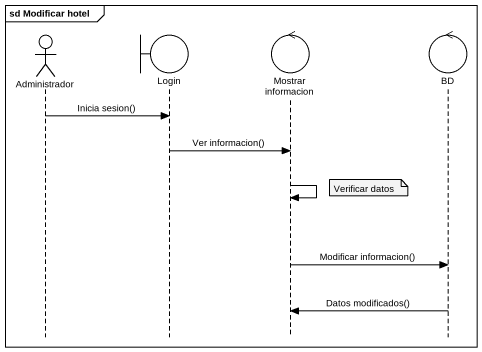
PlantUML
@startuml
mainframe sd Modificar hotel
hide footbox
actor Administrador
boundary Login
control "Mostrar informacion" as Mostrar_informacion
control BD

Administrador -> Login : Inicia sesion()
Login -> Mostrar_informacion : Ver informacion()
Mostrar_informacion -> Mostrar_informacion
note right of Mostrar_informacion : Verificar datos
Mostrar_informacion -> BD : Modificar informacion()
BD -> Mostrar_informacion : Datos modificados()
@enduml
